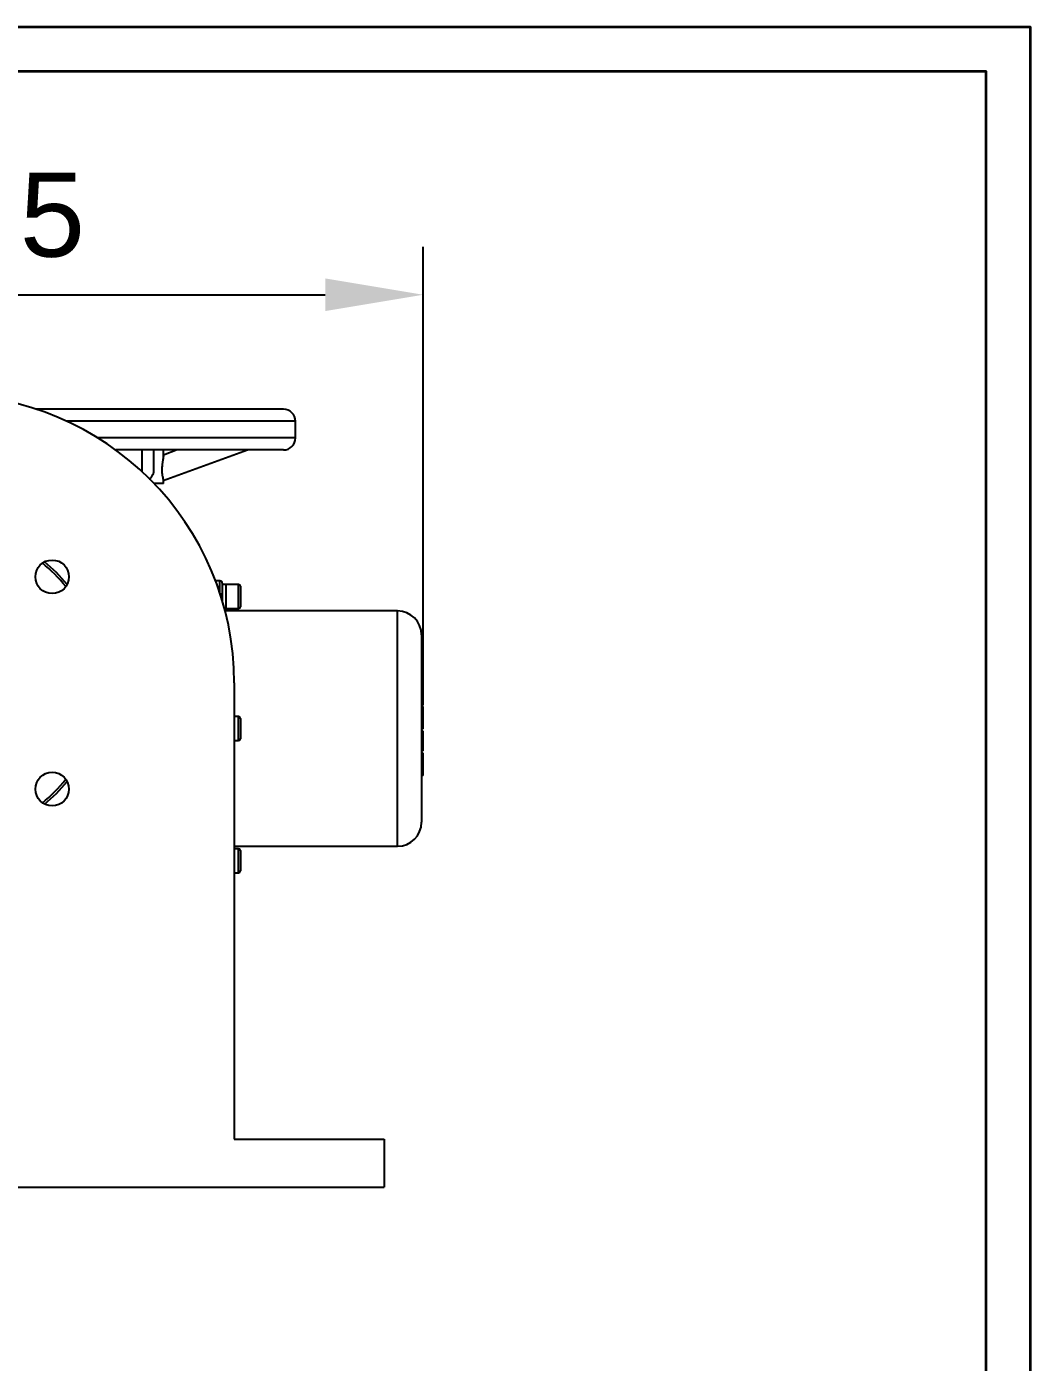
# Model space of a CAD drawing. Header units: millimetres. Extents: x 2749 to 2906, y 1537 to 1648.
# Drawn here: x 2864.4 to 2906.2, y 1592.3 to 1647.9 of the extents above; entities that cross this region are included whole.
import ezdxf

# ---------------------------------------------------------------- set-up
doc = ezdxf.new("R2010")
doc.units = ezdxf.units.MM
doc.layers.add('C00-00-00', color=7, linetype='Continuous')
doc.layers.add('标注层', color=4, linetype='Continuous', lineweight=25)
doc.styles.get("Standard").update_dxf_attribs({"font": 'arial.ttf'})
doc.dimstyles.new('ISO-25', dxfattribs={"dimtxt": 2.5, "dimasz": 2.5, "dimexe": 1.25, "dimexo": 0.625, "dimtad": 1, "dimtxsty": 'Standard', "dimcen": 2.5, "dimadec": 0, "dimazin": 0, "dimtfac": 1, "dimtmove": 0, "dimatfit": 3, "dimfxl": 0, "dimarcsym": 0})

# ---------------------------------------------------------------- blocks, each defined once
blk = doc.blocks.new('*D12')
at = {"layer": 'Defpoints', "color": 0, "transparency": 16777216}
for p in [(2880.899, 1636.718), (2844.579, 1621.243), (2880.899, 1620.115)]:
    blk.add_point(p, dxfattribs=at)
at = {"layer": '标注层', "color": 0, "lineweight": -2, "transparency": 16777216}
for p, q in [((2844.579, 1621.243), (2844.579, 1638.718)), ((2880.899, 1620.115), (2880.899, 1638.718)), ((2848.659, 1636.718), (2876.819, 1636.718))]:
    blk.add_line(p, q, dxfattribs=at)
at = {"layer": '标注层', "color": 0, "transparency": 16777216}
for points in [[(2848.659, 1637.398), (2848.659, 1636.038), (2844.579, 1636.718)], [(2876.819, 1637.398), (2876.819, 1636.038), (2880.899, 1636.718)]]:
    blk.add_solid(points, dxfattribs=at)
at = {"layer": '标注层', "color": 0, "transparency": 16777216, "insert": (2862.739, 1640.03), "char_height": 3.5, "attachment_point": 5}
blk.add_mtext('365', dxfattribs=at)

msp = doc.modelspace()

# ---------------------------------------------------------------- linework, layer by layer
at = {"color": 7, "linetype": 'Continuous', "lineweight": 25}
for p, q in [((2875.0793, 1631.9543), (2864.7763, 1631.9543)), ((2875.5793, 1631.4543), (2866.0483, 1631.4543)), ((2875.5793, 1630.7543), (2875.5793, 1631.4543)), ((2875.5793, 1630.7543), (2867.3507, 1630.7543)), ((2875.0793, 1630.2543), (2868.1043, 1630.2543)), ((2869.1793, 1630.2543), (2869.1793, 1629.3621)), ((2869.6793, 1629.4076), (2869.6793, 1630.2543)), ((2870.0772, 1628.9895), (2873.5784, 1630.2543)), ((2870.0793, 1629.9946), (2870.0793, 1630.2543)), ((2870.6565, 1630.2543), (2870.0793, 1630.0458)), ((2870.0793, 1628.8592), (2869.6912, 1628.8592)), ((2870.0793, 1628.8592), (2870.0793, 1629.0013)), ((2872.4293, 1624.8043), (2872.2515, 1624.8043)), ((2872.4293, 1624.3013), (2872.4293, 1624.8043)), ((2872.5293, 1624.7043), (2872.5293, 1624.2421)), ((2872.6893, 1624.6483), (2872.5293, 1624.6483)), ((2873.2143, 1624.6543), (2872.6893, 1624.6543)), ((2872.6893, 1623.9634), (2872.6893, 1624.6543)), ((2873.2143, 1623.9634), (2873.2143, 1624.6543)), ((2873.2893, 1624.5793), (2873.2893, 1623.992)), ((2872.5293, 1624.2421), (2872.5293, 1623.9822)), ((2872.6893, 1623.6543), (2872.6893, 1623.9634)), ((2873.2143, 1623.6543), (2873.2143, 1623.9634)), ((2873.2893, 1623.992), (2873.2893, 1623.7293)), ((2872.6204, 1623.6603), (2872.6893, 1623.6603)), ((2879.8293, 1623.5543), (2872.6482, 1623.5543)), ((2872.6893, 1623.6543), (2873.2143, 1623.6543)), ((2879.8293, 1618.6543), (2879.8293, 1623.5543)), ((2880.8293, 1622.5543), (2880.8293, 1618.6543)), ((2873.0293, 1620.5543), (2873.0293, 1601.5543)), ((2880.8993, 1620.48), (2880.8293, 1620.48)), ((2880.8993, 1620.2591), (2880.8993, 1620.48)), ((2880.8993, 1620.2591), (2880.8293, 1620.2591)), ((2880.8993, 1620.1154), (2880.8293, 1620.1154)), ((2880.8993, 1620.1154), (2880.8993, 1620.2591)), ((2880.8993, 1619.8523), (2880.8993, 1620.1154)), ((2880.8993, 1619.8523), (2880.8293, 1619.8523)), ((2880.8993, 1619.6306), (2880.8293, 1619.6306)), ((2880.8993, 1619.5677), (2880.8293, 1619.5677)), ((2880.8993, 1619.6306), (2880.8993, 1619.8523)), ((2880.8993, 1619.3443), (2880.8993, 1619.5677)), ((2873.2143, 1619.1543), (2873.0293, 1619.1543)), ((2873.2143, 1618.4634), (2873.2143, 1619.1543)), ((2873.2893, 1619.0793), (2873.2893, 1618.492)), ((2880.8993, 1619.3443), (2880.8293, 1619.3443)), ((2880.8993, 1619.242), (2880.8293, 1619.242)), ((2880.8993, 1618.9646), (2880.8293, 1618.9646)), ((2880.8993, 1618.8623), (2880.8293, 1618.8623)), ((2880.8993, 1619.242), (2880.8993, 1619.3443)), ((2880.8993, 1618.9646), (2880.8993, 1619.242)), ((2880.8993, 1618.8623), (2880.8993, 1618.9646)), ((2880.8993, 1618.6378), (2880.8993, 1618.8623)), ((2873.2143, 1618.1543), (2873.2143, 1618.4634)), ((2873.2893, 1618.492), (2873.2893, 1618.2293)), ((2879.8293, 1613.7543), (2879.8293, 1618.6543)), ((2880.8293, 1618.6543), (2880.8293, 1614.7543)), ((2880.8993, 1618.6378), (2880.8293, 1618.6378)), ((2880.8993, 1618.5531), (2880.8293, 1618.5531)), ((2873.0293, 1618.1543), (2873.2143, 1618.1543)), ((2880.8993, 1618.1408), (2880.8293, 1618.1408)), ((2880.8993, 1617.9194), (2880.8293, 1617.9194)), ((2880.8993, 1617.9067), (2880.8293, 1617.9067)), ((2880.8993, 1617.7329), (2880.8293, 1617.7329)), ((2880.8993, 1617.9067), (2880.8993, 1617.9194)), ((2880.8993, 1617.7329), (2880.8993, 1617.9067)), ((2880.8993, 1617.6262), (2880.8293, 1617.6262)), ((2880.8993, 1617.4028), (2880.8293, 1617.4028)), ((2880.8993, 1617.3005), (2880.8293, 1617.3005)), ((2880.8993, 1617.4028), (2880.8993, 1617.6262)), ((2880.8993, 1617.3005), (2880.8993, 1617.4028)), ((2880.8993, 1617.0231), (2880.8993, 1617.3005)), ((2880.8993, 1617.0231), (2880.8293, 1617.0231)), ((2880.8993, 1616.9207), (2880.8293, 1616.9207)), ((2880.8993, 1616.6962), (2880.8293, 1616.6962)), ((2880.8993, 1616.9207), (2880.8993, 1617.0231)), ((2880.8993, 1616.6962), (2880.8993, 1616.9207)), ((2873.0293, 1613.7543), (2879.8293, 1613.7543)), ((2873.2143, 1613.6543), (2873.0293, 1613.6543)), ((2873.2143, 1612.9634), (2873.2143, 1613.6543)), ((2873.2893, 1613.5793), (2873.2893, 1612.992)), ((2873.2143, 1612.6543), (2873.2143, 1612.9634)), ((2873.2893, 1612.992), (2873.2893, 1612.7293)), ((2873.0293, 1612.6543), (2873.2143, 1612.6543)), ((2873.0293, 1601.5543), (2879.2793, 1601.5543)), ((2879.2793, 1601.5543), (2879.2793, 1599.5543)), ((2842.7793, 1599.5543), (2879.2793, 1599.5543))]:
    msp.add_line(p, q, dxfattribs=at)
for centre in [(2865.4487, 1624.9737), (2865.4487, 1616.1349)]:
    msp.add_circle(centre, 0.7, dxfattribs=at)
for centre, radius, start, end in [((2861.0293, 1620.5543), 12, 0, 90), ((2875.0793, 1631.4543), 0.5, 0, 90), ((2875.0793, 1630.7543), 0.5, 270, 0), ((2861.0293, 1620.5543), 6.4, 38.8028, 51.1972), ((2861.0293, 1620.5543), 6.5, 39.1199, 50.8801), ((2872.4293, 1624.7043), 0.1, 0, 90), ((2873.2143, 1624.5793), 0.075, 0, 90), ((2872.4596, 1624.1045), 0.1543, 63.13689, 96.00008), ((2873.2143, 1623.7293), 0.075, 270, 0), ((2879.8293, 1622.5543), 1, 0, 90), ((2873.2143, 1619.0793), 0.075, 0, 90), ((2873.2143, 1618.2293), 0.075, 270, 0), ((2861.0293, 1620.5543), 6.4, 308.8028, 321.1972), ((2861.0293, 1620.5543), 6.5, 309.1199, 320.8801), ((2879.8293, 1614.7543), 1, 270, 0), ((2873.2143, 1613.5793), 0.075, 0, 90), ((2873.2143, 1612.7293), 0.075, 270, 0)]:
    msp.add_arc(centre, radius, start, end, dxfattribs=at)
for points, knots in [([(2870.0793, 1629.9946), (2870.0758, 1629.9522), (2870.0688, 1629.8679), (2870.0356, 1629.6894), (2870.0149, 1629.5202), (2870.0104, 1629.3753), (2870.0208, 1629.2516), (2870.0423, 1629.1403), (2870.0651, 1629.0563), (2870.0804, 1629.005), (2870.0773, 1629.0021), (2870.0765, 1629.0013)], [0, 0, 0, 0, 0.17690299, 0.35243147, 0.4692413, 0.55983726, 0.65101495, 0.73116749, 0.84353789, 0.95818761, 1, 1, 1, 1]), ([(2869.4791, 1629.0543), (2869.4985, 1629.0626), (2869.5563, 1629.0872), (2869.62, 1629.168), (2869.6671, 1629.2792), (2869.6829, 1629.3635), (2869.6789, 1629.4056), (2869.6787, 1629.4076)], [0, 0, 0, 0, 0.1589292, 0.4737169, 0.73012, 0.9872723, 1, 1, 1, 1]), ([(2880.8993, 1618.1408), (2880.8993, 1618.1754), (2880.8993, 1618.2447), (2880.8993, 1618.3683), (2880.8993, 1618.4875), (2880.8993, 1618.5458), (2880.8993, 1618.5507), (2880.8993, 1618.5531)], [0, 0, 0, 0, 0.1250911, 0.2501912, 0.4992688, 0.7492411, 1, 1, 1, 1]), ([(2880.8993, 1617.9194), (2880.8993, 1617.9193), (2880.8993, 1617.9191), (2880.8993, 1617.9319), (2880.8993, 1617.9616), (2880.8993, 1618.0317), (2880.8993, 1618.0972), (2880.8993, 1618.1408)], [0, 0, 0, 0, 0.0622525, 0.1247705, 0.2498639, 0.5004423, 1, 1, 1, 1])]:
    msp.add_open_spline(points, degree=3, knots=knots, dxfattribs=at)
at = {"layer": 'C00-00-00', "lineweight": 35}
msp.add_lwpolyline([(2906.1798, 1536.6587), (2748.7157, 1536.6587), (2748.7157, 1647.879), (2906.1798, 1647.879)], close=True, dxfattribs=at)
msp.add_lwpolyline([(2753.3829, 1646.0216), (2904.3224, 1646.0216), (2904.3224, 1538.5161), (2753.3829, 1538.5161)], dxfattribs=at)

# ---------------------------------------------------------------- dimensions: what is measured, and where the dimension line sits
at = {"layer": '标注层'}
dim = msp.add_linear_dim(base=(2880.8993, 1636.718), p1=(2844.5793, 1621.2426), p2=(2880.8993, 1620.1154), text='365', dimstyle='ISO-25', override={"dimtxt": 3.5, "dimasz": 4.08, "dimexe": 2, "dimexo": 0, "dimgap": 1.524, "dimtih": 1, "dimtoh": 1, "dimlfac": 10, "dimzin": 0, "dimadec": 2, "dimtzin": 0}, dxfattribs=at)
dim.commit()
dim.dimension.update_dxf_attribs({"geometry": '*D12', "text_midpoint": (2862.7393, 1640.0302)})

doc.saveas('drawing.dxf')
